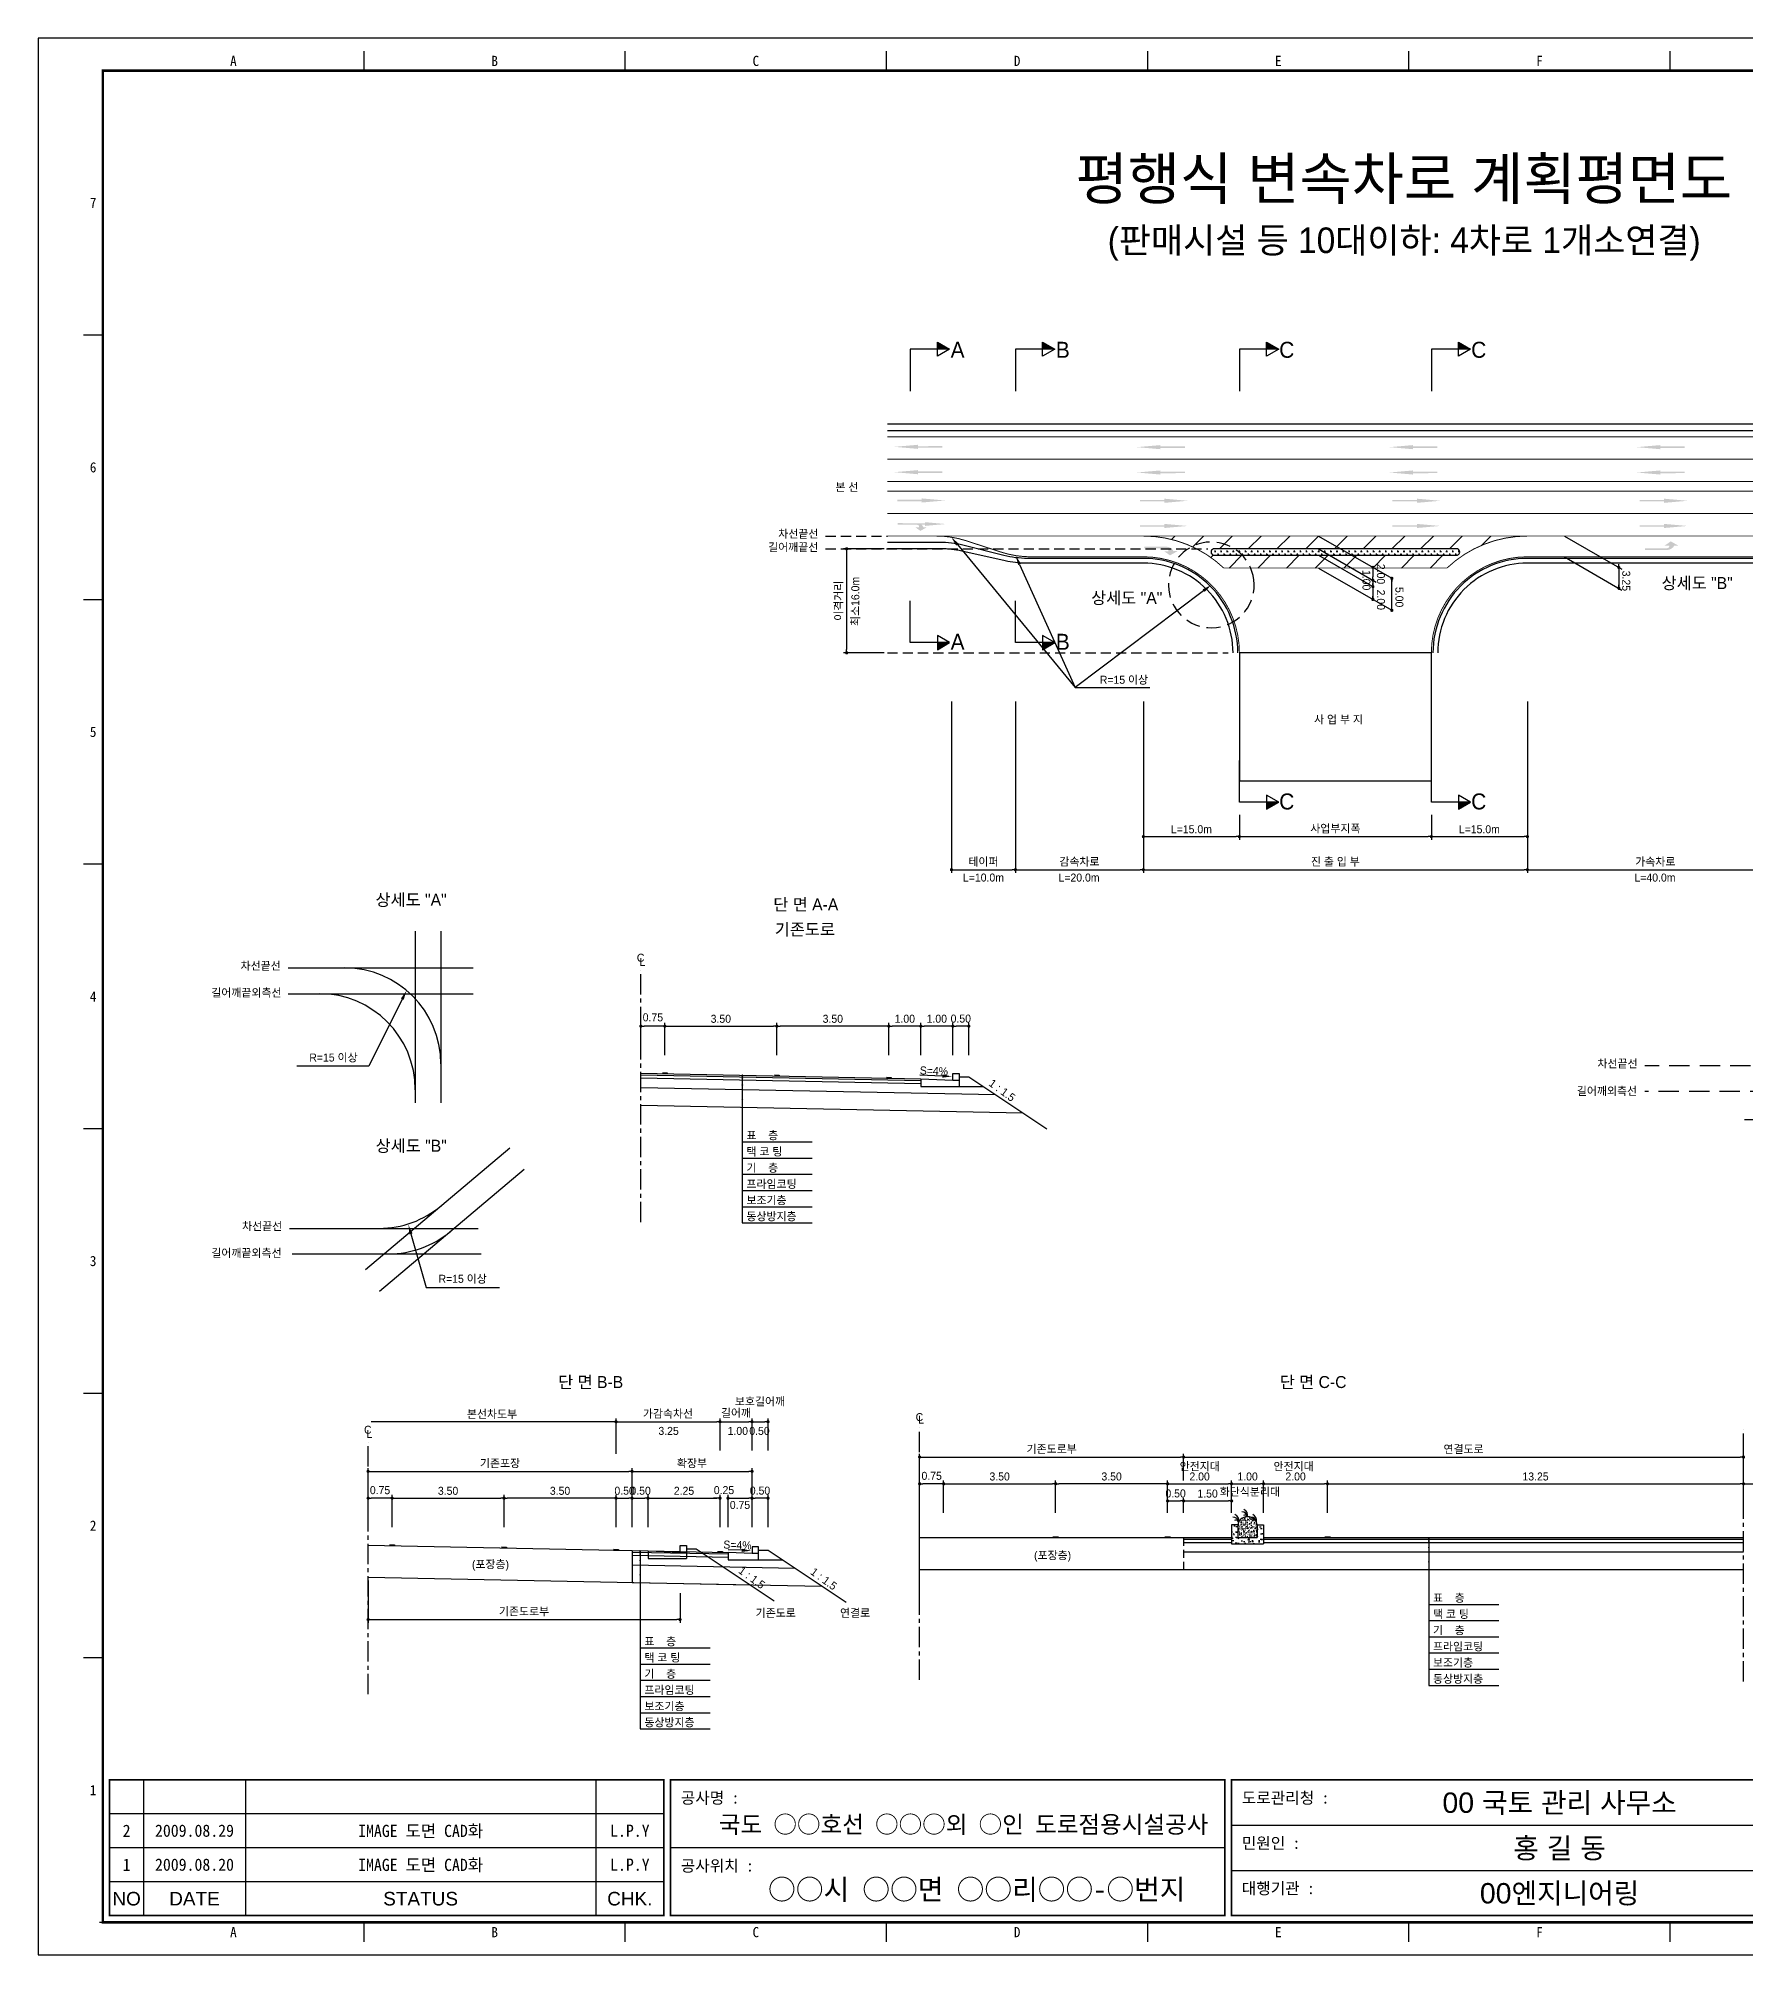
# Model space of a CAD drawing. Header units: millimetres. Extents: x 619 to 1042, y 4 to 303.
# Drawn here: x 618.9 to 885.8, y 4 to 303.4 of the extents above; entities that cross this region are included whole.
import ezdxf
from ezdxf.enums import TextEntityAlignment as Align

# ---------------------------------------------------------------- set-up
doc = ezdxf.new("R2010")
doc.units = ezdxf.units.MM
doc.linetypes.add('CENTER', pattern=[50.8, 31.75, -6.35, 6.35, -6.35])
doc.linetypes.add('HIDDEN', pattern=[9.525, 6.35, -3.175])
for name, color, linetype in [('CC-GSTR-0004', 4, 'Continuous'), ('CM-LANE-0030', 30, 'Continuous'), ('CZ-DIMT-0002', 7, 'Continuous'), ('CZ-EXST-0002', 1, 'Continuous'), ('CZ-LIN1-0007', 7, 'Continuous'), ('CZ-LIN2-0003', 3, 'Continuous'), ('CZ-LINE-0001', 7, 'Continuous'), ('CZ-TEXT-BOX0', 7, 'Continuous'), ('TITLE', 7, 'Continuous')]:
    doc.layers.add(name, color=color, linetype=linetype)
doc.styles.add('견고딕', font='arial.ttf')
doc.styles.add('돋움', font='')
doc.styles.add('돋음체', font='')
doc.styles.get('돋움').set_extended_font_data('Dotum')
doc.styles.get('돋음체').set_extended_font_data('DotumChe')

# ---------------------------------------------------------------- blocks, each defined once
blk = doc.blocks.new('_Dot')
at = {"color": 0, "linetype": 'ByBlock', "lineweight": -2}
blk.add_line((-0.5, 0), (-1, 0), dxfattribs=at)
at = {"color": 0, "linetype": 'ByBlock', "const_width": 0.5}
blk.add_lwpolyline([(-0.25, 0, 1), (0.25, 0, 1)], format="xyb", close=True, dxfattribs=at)

msp = doc.modelspace()

# ---------------------------------------------------------------- hatches: boundary and pattern name
at = {"layer": 'CM-LANE-0030'}
h = msp.add_hatch(dxfattribs=at)
h.set_pattern_fill('ANSI31', color=256, style=0)
h.set_pattern_definition([(45, (131.2057, -345.4012), (-2.245064, 2.245064), [])])
h.paths.add_polyline_path([(839.08, 220.64, -0.191871), (851.63, 225.64), (791.63, 225.64, -0.191871), (804.18, 220.64)])
h.paths.add_polyline_path([(802.54, 222.64, 0.002096), (802.41, 222.73, -0.732581), (802.7, 223.64), (840.56, 223.64, -0.732581), (840.85, 222.73, 0.002096), (840.72, 222.64)], flags=16)
at = {"layer": 'CZ-EXST-0002'}
h = msp.add_hatch(dxfattribs=at)
h.set_pattern_fill('AR-SAND', color=256, scale=0.01, style=0)
h.set_pattern_definition([(37.5, (-302.7072, 3552.01146), (-0.016000313, 0.489413237), [0, -0.38608, 0, -0.4318, 0, -0.41275]), (7.5, (-302.7072, 3552.01146), (0.44952328, 0.7168251), [0, -0.20828, 0, -0.34798, 0, -0.13335]), (327.5, (-303.0196, 3552.01146), (0.79099237, 0.001437185), [0, -0.127, 0, -0.4572, 0, -0.5969]), (317.5, (-303.0196, 3552.01146), (0.76355645, 0.22292932), [0, -0.0635, 0, -0.29972, 0, -0.3429])])
edge = h.paths.add_edge_path()
edge.add_ellipse((807.91, 71.17), major_axis=(-1.5, 0), ratio=0.829212, start_angle=180, end_angle=360)
edge.add_line((806.41, 71.17), (806.41, 69.17))
edge.add_line((806.41, 69.17), (809.41, 69.17))
edge.add_line((809.41, 69.17), (809.41, 71.17))
h = msp.add_hatch(dxfattribs=at)
h.set_pattern_fill('AR-CONC', color=256, scale=0.01, style=0)
h.set_pattern_definition([(50, (-302.7072, 3552.0115), (1.8218467, -0.15939086), [0.1905, -2.0955]), (355, (-302.7072, 3552.0115), (-0.3524283, 1.9105664), [0.1524, -1.6764]), (100.451, (-302.5554, 3551.9982), (1.469425, 1.7511669), [0.1619, -1.7809]), (46.1842, (-302.7072, 3552.5195), (2.7107904, -0.4204233), [0.28575, -3.14325]), (96.6356, (-302.4813, 3552.4844), (2.3740423, 2.4742556), [0.24285, -2.67135]), (351.184, (-302.7072, 3552.5195), (2.374046, 2.4742512), [0.2286, -2.5146]), (21, (-302.4532, 3552.3925), (1.5161488, -1.0226552), [0.1905, -2.0955]), (326, (-302.4532, 3552.3925), (0.6180203, 1.8418797), [0.1524, -1.6764]), (71.4514, (-302.3268, 3552.3072), (2.1341649, 0.8192286), [0.1619, -1.7809]), (37.5, (-302.7072, 3552.01146), (0.03088603, 0.84555039), [0, -1.65608, 0, -1.7018, 0, -1.68275]), (7.5, (-302.7072, 3552.0115), (0.66819663, 1.00180575), [0, -0.97028, 0, -1.61798, 0, -0.64135]), (327.5, (-303.2736, 3552.01146), (1.35590595, -0.05728744), [0, -0.635, 0, -1.9812, 0, -2.6289]), (317.5, (-303.5276, 3552.0115), (1.4812918, 0.2542649), [0, -0.8255, 0, -1.31572, 0, -1.8669])])
h.paths.add_polyline_path([(810.41, 68.17), (810.41, 71.17), (809.41, 71.17), (809.41, 69.17), (806.41, 69.17), (806.41, 71.17), (805.41, 71.17), (805.41, 68.17)])
at = {"layer": 'CZ-LIN1-0007'}
for points in [[(756.38, 239.89), (756.38, 239.67), (760.21, 239.68), (760.21, 239.46), (756.38, 239.46), (756.38, 239.25), (752.73, 239.57)], [(794.28, 239.84), (794.28, 239.63), (798.11, 239.63), (798.11, 239.41), (794.28, 239.41), (794.28, 239.2), (790.63, 239.52)], [(833.75, 239.84), (833.75, 239.63), (837.58, 239.63), (837.58, 239.41), (833.75, 239.41), (833.75, 239.2), (830.1, 239.52)], [(872.4, 239.84), (872.4, 239.63), (876.22, 239.63), (876.22, 239.41), (872.4, 239.41), (872.4, 239.2), (868.75, 239.52)], [(756.38, 235.93), (756.38, 235.72), (760.21, 235.72), (760.21, 235.5), (756.38, 235.5), (756.38, 235.29), (752.73, 235.61)], [(794.28, 235.88), (794.28, 235.67), (798.11, 235.67), (798.11, 235.46), (794.28, 235.45), (794.28, 235.24), (790.63, 235.56)], [(833.75, 235.88), (833.75, 235.67), (837.58, 235.67), (837.58, 235.46), (833.75, 235.45), (833.75, 235.24), (830.1, 235.56)], [(872.4, 235.88), (872.4, 235.67), (876.22, 235.67), (876.22, 235.46), (872.4, 235.45), (872.4, 235.24), (868.75, 235.56)], [(756.99, 231.51), (756.99, 231.3), (753.17, 231.3), (753.17, 231.08), (756.99, 231.08), (756.99, 230.87), (760.64, 231.19)], [(794.89, 231.47), (794.89, 231.25), (791.07, 231.25), (791.07, 231.04), (794.89, 231.04), (794.89, 230.82), (798.54, 231.14)], [(834.36, 231.47), (834.36, 231.25), (830.54, 231.25), (830.54, 231.04), (834.36, 231.04), (834.36, 230.82), (838.01, 231.14)], [(873.01, 231.47), (873.01, 231.25), (869.18, 231.25), (869.18, 231.04), (873.01, 231.04), (873.01, 230.82), (876.66, 231.14)], [(756.35, 227.63, -0.267976), (757.26, 227.02), (757.81, 227.02), (756.78, 226.44), (755.95, 227.02), (756.56, 227.02, 0.504994), (756.28, 227.39), (753.23, 227.41), (753.23, 227.65)], [(757.48, 227.8), (757.48, 227.61), (754.05, 227.61), (754.05, 227.42), (757.48, 227.42), (757.48, 227.22), (760.75, 227.51)], [(794.89, 227.53), (794.89, 227.32), (791.07, 227.32), (791.07, 227.1), (794.89, 227.1), (794.89, 226.89), (798.54, 227.21)], [(834.36, 227.53), (834.36, 227.32), (830.54, 227.32), (830.54, 227.1), (834.36, 227.1), (834.36, 226.89), (838.01, 227.21)], [(873.01, 227.53), (873.01, 227.32), (869.18, 227.32), (869.18, 227.1), (873.01, 227.1), (873.01, 226.89), (876.66, 227.21)], [(873.56, 223.46, 0.267976), (874.59, 224.15), (875.22, 224.14), (874.05, 224.8), (873.1, 224.15), (873.8, 224.15, -0.504994), (873.49, 223.73), (870.02, 223.71), (870.03, 223.44)], [(795.31, 223.96, -0.267976), (796.34, 223.27), (796.97, 223.28), (795.79, 222.62), (794.85, 223.27), (795.54, 223.27, 0.504994), (795.24, 223.69), (791.77, 223.71), (791.77, 223.98)], [(717.22, 141.65), (717.22, 141.77), (716.47, 141.79), (716.47, 141.66)], [(734.72, 141.3), (734.72, 141.42), (733.97, 141.44), (733.97, 141.31)], [(752.22, 140.95), (752.22, 141.07), (751.47, 141.09), (751.47, 140.96)], [(778.29, 69.17), (778.29, 69.29), (777.54, 69.29), (777.54, 69.17)], [(795.79, 69.17), (795.79, 69.29), (795.04, 69.29), (795.04, 69.17)], [(820.79, 69.17), (820.79, 69.29), (820.04, 69.29), (820.04, 69.17)], [(674.58, 67.91), (674.58, 68.03), (673.83, 68.05), (673.83, 67.92)], [(692.08, 67.56), (692.08, 67.68), (691.33, 67.7), (691.33, 67.57)], [(709.58, 67.21), (709.58, 67.33), (708.83, 67.35), (708.83, 67.22)], [(725.83, 66.88), (725.83, 67.01), (725.08, 67.02), (725.08, 66.9)]]:
    msp.add_hatch(color=256, dxfattribs=at).paths.add_polyline_path(points)
at = {"layer": 'CZ-LIN2-0003'}
h = msp.add_hatch(dxfattribs=at)
h.set_pattern_fill('CROSS', color=256, scale=0.075, style=0)
h.set_pattern_definition([(0, (131.20573, -345.4012), (0.47625, 0.47625), [0.238125, -0.714375]), (90, (131.3248, -345.5203), (-0.47625, 0.47625), [0.238125, -0.714375])])
h.paths.add_polyline_path([(840.56, 223.64), (802.7, 223.64, 0.732581), (802.41, 222.73, -0.002096), (802.54, 222.64), (840.72, 222.64, -0.002096), (840.85, 222.73, 0.732581)])
at = {"layer": 'CZ-LINE-0001'}
for points in [[(759.43, 255.91), (759.43, 254.81), (761.33, 254.81)], [(775.87, 255.91), (775.87, 254.81), (777.77, 254.81)], [(810.87, 255.91), (810.87, 254.81), (812.77, 254.81)], [(840.87, 255.91), (840.87, 254.81), (842.77, 254.81)], [(761.33, 208.98), (759.43, 208.98), (759.43, 207.88)], [(777.77, 208.98), (775.87, 208.98), (775.87, 207.88)], [(812.77, 184.04), (810.87, 184.04), (810.87, 182.94)], [(842.77, 184.04), (840.87, 184.04), (840.87, 182.94)]]:
    msp.add_hatch(color=256, dxfattribs=at).paths.add_polyline_path(points)

# ---------------------------------------------------------------- linework, layer by layer
at = {"color": 0, "linetype": 'ByBlock', "lineweight": -2}
for p, q in [((827.49, 220.49), (827.49, 220.24)), ((827.49, 218.99), (827.49, 219.24)), ((830.45, 218.78), (830.45, 218.53)), ((865.92, 220.99), (865.92, 221.24)), ((865.92, 220.49), (865.92, 220.24)), ((827.49, 218.49), (827.49, 218.24)), ((827.49, 217.99), (827.49, 218.24)), ((827.49, 215.99), (827.49, 216.24)), ((865.92, 217.74), (865.92, 217.99)), ((830.45, 214.28), (830.45, 214.53)), ((708.96, 87.26), (708.71, 87.26))]:
    msp.add_line(p, q, dxfattribs=at)
at = {"color": 0, "linetype": 'ByBlock', "const_width": 0.25}
for points in [[(827.49, 220.61, 1), (827.49, 220.86, 1)], [(827.49, 218.86, 1), (827.49, 218.61, 1)], [(827.49, 218.61, 1), (827.49, 218.86, 1)], [(830.45, 218.9, 1), (830.45, 219.15, 1)], [(865.92, 220.61, 1), (865.92, 220.86, 1)], [(865.92, 220.86, 1), (865.92, 220.61, 1)], [(827.49, 217.86, 1), (827.49, 217.61, 1)], [(827.49, 215.86, 1), (827.49, 215.61, 1)], [(865.92, 217.61, 1), (865.92, 217.36, 1)], [(830.45, 214.15, 1), (830.45, 213.9, 1)], [(709.08, 87.26, 1), (709.33, 87.26, 1)]]:
    msp.add_lwpolyline(points, format="xyb", close=True, dxfattribs=at)
at = {"layer": 'CC-GSTR-0004'}
for p, q in [((751.63, 243.14), (921.63, 243.14)), ((751.63, 242.14), (921.63, 242.14)), ((756.84, 140.85), (761.84, 140.65)), ((756.84, 140.85), (756.84, 139.65)), ((761.84, 141.65), (762.84, 141.65)), ((761.84, 140.65), (761.84, 141.65)), ((762.84, 141.65), (762.84, 139.65)), ((756.84, 139.65), (762.84, 139.65)), ((761.84, 140.65), (762.84, 140.65))]:
    msp.add_line(p, q, dxfattribs=at)
for points in [[(806.38, 207.39, 0.414214), (791.63, 222.14), (773.48, 222.14), (773.48, 222.14, -0.061321), (769.84, 222.59), (769.84, 222.59), (763.42, 224.19), (763.42, 224.19, 0.061321), (759.78, 224.64), (751.63, 224.64)], [(921.63, 224.64), (912.56, 224.64, 0.031099), (910.7, 224.53), (892.56, 222.26, -0.031099), (890.7, 222.14), (851.63, 222.14, 0.414214), (836.88, 207.39)], [(805.63, 207.39, 0.414214), (791.63, 221.39), (773.3, 221.39, -0.055385), (770.01, 221.76), (763.26, 223.28, 0.055385), (759.96, 223.64), (751.63, 223.64)], [(921.63, 223.64), (912.47, 223.64, 0.028015), (910.8, 223.55), (910.8, 223.55), (892.47, 221.49, -0.028015), (890.79, 221.39), (851.63, 221.39, 0.414214), (837.63, 207.39)]]:
    msp.add_lwpolyline(points, format="xyb", dxfattribs=at)
msp.add_lwpolyline([(731.46, 66.71), (730.46, 66.71), (726.71, 66.86), (726.71, 65.71), (731.46, 65.71), (731.46, 67.71), (730.46, 67.71), (730.46, 66.71)], dxfattribs=at)
at = {"layer": 'CM-LANE-0030', "const_width": 0.15}
for points in [[(751.63, 234.14), (921.63, 234.14)], [(751.63, 232.64), (921.63, 232.64)]]:
    msp.add_lwpolyline(points, dxfattribs=at)
msp.add_lwpolyline([(839.08, 220.64), (804.18, 220.64, 0.191871), (791.63, 225.64), (851.63, 225.64, 0.191871)], format="xyb", close=True, dxfattribs=at)
at = {"layer": 'CZ-EXST-0002'}
for p, q in [((677.84, 163.89), (677.84, 137.11)), ((681.83, 163.89), (681.83, 137.11)), ((657.95, 158.16), (686.9, 158.16)), ((657.95, 154.14), (686.9, 154.14)), ((670.05, 111.05), (692.6, 130.04)), ((672.26, 107.68), (694.86, 126.71)), ((658.18, 117.48), (687.65, 117.48)), ((658.59, 113.48), (688.13, 113.48)), ((756.66, 69.17), (797.91, 69.17)), ((670.46, 67.99), (714.21, 67.11)), ((714.21, 67.11), (719.21, 66.91)), ((714.21, 67.11), (714.21, 65.91)), ((714.21, 65.91), (720.21, 65.91)), ((719.21, 67.91), (720.21, 67.91)), ((719.21, 66.91), (719.21, 67.91)), ((719.21, 66.91), (720.21, 66.91)), ((720.21, 67.91), (720.21, 65.91)), ((720.21, 67.41), (721.71, 67.41)), ((721.71, 67.41), (733.91, 59.28)), ((670.46, 62.99), (730.14, 61.79)), ((756.66, 64.17), (797.91, 64.17))]:
    msp.add_line(p, q, dxfattribs=at)
at = {"layer": 'CZ-LIN1-0007'}
for p, q in [((716.47, 141.79), (717.22, 141.77)), ((716.47, 141.66), (717.22, 141.65)), ((717.22, 141.77), (717.22, 141.65)), ((733.97, 141.44), (734.72, 141.42)), ((733.97, 141.31), (734.72, 141.3)), ((734.72, 141.42), (734.72, 141.3)), ((751.47, 141.09), (752.22, 141.07)), ((751.47, 140.96), (752.22, 140.95)), ((752.22, 141.07), (752.22, 140.95)), ((777.54, 69.29), (778.29, 69.29)), ((777.54, 69.17), (777.54, 69.29)), ((778.29, 69.17), (777.54, 69.17)), ((778.29, 69.29), (778.29, 69.17)), ((795.04, 69.29), (795.79, 69.29)), ((795.04, 69.17), (795.04, 69.29)), ((795.79, 69.17), (795.04, 69.17)), ((795.79, 69.29), (795.79, 69.17)), ((820.04, 69.17), (820.04, 69.29)), ((820.04, 69.29), (820.79, 69.29)), ((820.79, 69.17), (820.04, 69.17)), ((820.79, 69.29), (820.79, 69.17)), ((673.83, 68.05), (674.58, 68.03)), ((673.83, 67.92), (674.58, 67.91)), ((674.58, 68.03), (674.58, 67.91)), ((691.33, 67.7), (692.08, 67.68)), ((691.33, 67.57), (692.08, 67.56)), ((692.08, 67.68), (692.08, 67.56)), ((708.83, 67.35), (709.58, 67.33)), ((708.83, 67.22), (709.58, 67.21)), ((709.58, 67.33), (709.58, 67.21)), ((725.08, 67.02), (725.83, 67.01)), ((725.08, 66.9), (725.83, 66.88)), ((725.83, 67.01), (725.83, 66.88))]:
    msp.add_line(p, q, dxfattribs=at)
at = {"layer": 'CZ-LIN1-0007', "const_width": 0.15}
for points in [[(751.63, 241.14), (921.63, 241.14)], [(775.44, 225.64), (791.63, 225.64)], [(851.63, 225.64), (882.24, 225.64)]]:
    msp.add_lwpolyline(points, dxfattribs=at)
at = {"layer": 'CZ-LIN1-0007', "linetype": 'HIDDEN', "const_width": 0.15}
for points in [[(751.63, 237.64), (921.63, 237.64)], [(751.63, 229.14), (921.63, 229.14)], [(759.25, 225.64), (775.44, 225.64)], [(912.84, 225.64), (882.24, 225.64)]]:
    msp.add_lwpolyline(points, dxfattribs=at)
at = {"layer": 'CZ-LIN1-0007', "const_width": 0.15}
for points in [[(806.63, 207.39, 0.414214), (791.63, 222.39), (774.01, 222.39, -0.07872), (769.37, 223.13), (763.89, 224.91), (763.89, 224.91, 0.07872), (759.25, 225.64), (759.25, 225.64), (751.63, 225.64)], [(921.63, 225.64), (912.84, 225.64, 0.040295), (910.44, 225.45), (892.83, 222.59), (892.83, 222.59, -0.040295), (890.42, 222.39), (851.63, 222.39, 0.414214), (836.63, 207.39)]]:
    msp.add_lwpolyline(points, format="xyb", dxfattribs=at)
at = {"layer": 'CZ-LIN2-0003'}
for p, q in [((713.09, 141.73), (756.84, 140.85)), ((713.09, 141.48), (756.84, 140.6)), ((713.09, 140.98), (756.84, 140.1)), ((762.84, 141.15), (764.34, 141.15)), ((764.34, 141.15), (776.55, 133.02)), ((713.09, 139.48), (768.52, 138.37)), ((762.84, 139.65), (766.59, 139.65)), ((713.09, 136.73), (772.77, 135.53)), ((797.91, 69.17), (805.41, 69.17)), ((797.91, 68.92), (805.41, 68.92)), ((806.41, 71.17), (805.41, 71.17)), ((805.41, 71.17), (805.41, 68.17)), ((806.41, 71.17), (806.41, 69.17)), ((806.41, 69.17), (809.41, 69.17)), ((809.41, 71.17), (810.41, 71.17)), ((809.41, 71.17), (809.41, 69.17)), ((810.41, 71.17), (810.41, 68.17)), ((810.41, 69.17), (885.41, 69.17)), ((810.41, 68.92), (885.41, 68.92)), ((711.71, 67.16), (726.71, 66.86)), ((711.71, 67.16), (711.71, 62.16)), ((711.71, 66.91), (726.71, 66.61)), ((711.71, 66.41), (726.71, 66.11)), ((731.46, 67.21), (732.96, 67.21)), ((732.96, 67.21), (745.16, 59.08)), ((797.91, 68.42), (805.41, 68.42)), ((797.91, 66.92), (885.41, 66.92)), ((805.41, 68.17), (810.41, 68.17)), ((810.41, 68.42), (885.41, 68.42)), ((711.71, 64.91), (737.17, 64.4)), ((731.46, 65.71), (735.21, 65.71)), ((797.91, 64.17), (885.41, 64.17)), ((711.71, 62.16), (741.43, 61.57))]:
    msp.add_line(p, q, dxfattribs=at)
msp.add_lwpolyline([(840.56, 223.64), (802.7, 223.64, 0.732581), (802.41, 222.73, -0.002096), (802.54, 222.64), (840.72, 222.64, -0.002096), (840.85, 222.73, 0.732581)], format="xyb", close=True, dxfattribs=at)
msp.add_lwpolyline([(836.63, 207.39), (806.63, 207.39), (806.63, 187.39), (836.63, 187.39)], close=True, dxfattribs=at)
for centre, radius, start, end in [((666.83, 143.16), 15, 0, 90), ((662.84, 139.14), 15, 0, 90), ((672.21, 132.48), 15, 270, 310.097), ((673.67, 128.48), 15, 270, 310.097), ((805.65, 71.5), 0.88, 7.8639, 92.7752), ((806.1, 71.48), 0.44, 19.771, 124.0366), ((805.54, 71.85), 1, 347.1802, 67.3267), ((807.04, 72.29), 0.88, 7.8639, 92.7752), ((807.5, 72.26), 0.44, 19.771, 124.0366), ((806.93, 72.63), 1, 347.1802, 67.3267), ((808.43, 71.5), 0.88, 7.8639, 92.7752), ((808.89, 71.48), 0.44, 19.771, 124.0366), ((808.33, 71.85), 1, 347.1802, 67.3267)]:
    msp.add_arc(centre, radius, start, end, dxfattribs=at)
msp.add_ellipse((807.91, 71.17), major_axis=(-1.5, 0), ratio=0.829212, start_param=3.141593, end_param=6.283185, dxfattribs=at)
at = {"layer": 'CZ-LINE-0001'}
for p, q in [((761.33, 254.81), (755.19, 254.81)), ((755.19, 254.81), (755.19, 248.27)), ((759.43, 253.71), (759.43, 255.91)), ((759.43, 255.91), (761.33, 254.81)), ((761.33, 254.81), (759.43, 253.71)), ((777.77, 254.81), (771.63, 254.81)), ((771.63, 254.81), (771.63, 248.27)), ((775.87, 253.71), (775.87, 255.91)), ((775.87, 255.91), (777.77, 254.81)), ((777.77, 254.81), (775.87, 253.71)), ((812.77, 254.81), (806.63, 254.81)), ((806.63, 254.81), (806.63, 248.27)), ((810.87, 253.71), (810.87, 255.91)), ((810.87, 255.91), (812.77, 254.81)), ((812.77, 254.81), (810.87, 253.71)), ((842.77, 254.81), (836.63, 254.81)), ((836.63, 254.81), (836.63, 248.27)), ((840.87, 253.71), (840.87, 255.91)), ((840.87, 255.91), (842.77, 254.81)), ((842.77, 254.81), (840.87, 253.71)), ((818.99, 225.64), (830.45, 219.03)), ((857.43, 225.64), (866.42, 220.45)), ((751.13, 223.64), (744.75, 223.64)), ((745.25, 223.14), (745.25, 207.89)), ((818.99, 223.64), (827.99, 218.45)), ((818.99, 222.64), (827.49, 217.74)), ((857.43, 222.39), (866.42, 217.2)), ((818.99, 220.64), (830.45, 214.03)), ((827.49, 220.24), (827.49, 219.24)), ((830.45, 214.03), (830.45, 219.03)), ((865.92, 220.24), (865.92, 217.23)), ((827.49, 218.24), (827.49, 215.74)), ((755.19, 208.98), (755.19, 215.52)), ((771.63, 208.98), (771.63, 215.52)), ((761.33, 208.98), (759.43, 210.08)), ((759.43, 210.08), (759.43, 207.88)), ((777.77, 208.98), (775.87, 210.08)), ((775.87, 210.08), (775.87, 207.88)), ((751.13, 207.39), (744.75, 207.39)), ((761.33, 208.98), (755.19, 208.98)), ((759.43, 207.88), (761.33, 208.98)), ((777.77, 208.98), (771.63, 208.98)), ((775.87, 207.88), (777.77, 208.98)), ((780.98, 201.97), (792.62, 201.97)), ((761.63, 199.78), (761.63, 173.01)), ((771.63, 199.78), (771.63, 173.01)), ((771.63, 199.78), (771.63, 173.01)), ((791.63, 199.78), (791.63, 173.01)), ((851.63, 199.78), (851.63, 173.01)), ((806.63, 184.04), (806.63, 190.58)), ((836.63, 184.04), (836.63, 190.58)), ((812.77, 184.04), (806.63, 184.04)), ((812.77, 184.04), (810.87, 185.14)), ((810.87, 185.14), (810.87, 182.94)), ((810.87, 182.94), (812.77, 184.04)), ((842.77, 184.04), (836.63, 184.04)), ((842.77, 184.04), (840.87, 185.14)), ((840.87, 185.14), (840.87, 182.94)), ((840.87, 182.94), (842.77, 184.04)), ((791.63, 182.06), (791.63, 173.01)), ((791.63, 182.06), (791.63, 178.18)), ((806.63, 182.06), (806.63, 178.18)), ((806.63, 182.06), (806.63, 178.18)), ((836.63, 182.06), (836.63, 178.18)), ((836.63, 182.06), (836.63, 178.18)), ((851.63, 182.06), (851.63, 178.18)), ((851.63, 182.06), (851.63, 173.01)), ((792.13, 178.68), (806.13, 178.68)), ((807.13, 178.68), (836.13, 178.68)), ((837.13, 178.68), (851.13, 178.68)), ((762.13, 173.51), (771.13, 173.51)), ((772.13, 173.51), (791.13, 173.51)), ((792.13, 173.51), (851.13, 173.51)), ((852.13, 173.51), (891.13, 173.51)), ((713.09, 144.52), (713.09, 149.57)), ((716.34, 149.07), (713.59, 149.07)), ((716.84, 144.52), (716.84, 149.57)), ((716.84, 144.52), (716.84, 149.57)), ((717.34, 149.07), (733.84, 149.07)), ((734.34, 144.52), (734.34, 149.57)), ((734.34, 144.52), (734.34, 149.57)), ((751.34, 149.07), (734.84, 149.07)), ((751.84, 144.52), (751.84, 149.57)), ((751.84, 144.52), (751.84, 149.57)), ((756.34, 149.07), (752.34, 149.07)), ((756.84, 144.52), (756.84, 149.57)), ((756.84, 144.52), (756.84, 149.57)), ((761.34, 149.07), (757.34, 149.07)), ((761.84, 146.97), (761.84, 149.57)), ((761.84, 144.52), (761.84, 149.57)), ((763.84, 149.07), (762.34, 149.07)), ((764.34, 144.52), (764.34, 149.57)), ((728.94, 141.41), (728.94, 118.33)), ((728.94, 130.99), (739.88, 130.99)), ((728.94, 128.45), (739.88, 128.45)), ((728.94, 125.92), (739.88, 125.92)), ((728.94, 123.39), (739.88, 123.39)), ((728.94, 120.86), (739.88, 120.86)), ((728.94, 118.33), (739.88, 118.33)), ((708.71, 87.26), (670.96, 87.26)), ((709.21, 82.28), (709.21, 87.76)), ((709.21, 82.78), (709.21, 87.76)), ((709.71, 87.26), (724.96, 87.26)), ((725.46, 82.78), (725.46, 87.76)), ((725.46, 82.78), (725.46, 87.76)), ((725.96, 87.26), (729.96, 87.26)), ((730.46, 82.78), (730.46, 87.76)), ((730.46, 82.78), (730.46, 87.76)), ((730.96, 87.26), (732.46, 87.26)), ((732.96, 82.78), (732.96, 87.76)), ((756.66, 78.07), (756.66, 82.25)), ((757.16, 81.75), (797.41, 81.75)), ((797.91, 78.07), (797.91, 82.25)), ((797.91, 78.07), (797.91, 82.25)), ((798.41, 81.75), (884.91, 81.75)), ((885.41, 78.07), (885.41, 82.25)), ((670.46, 75.83), (670.46, 80.01)), ((670.96, 79.51), (711.21, 79.51)), ((711.71, 75.83), (711.71, 80.01)), ((711.71, 75.83), (711.71, 80.01)), ((712.21, 79.51), (729.96, 79.51)), ((730.46, 75.83), (730.46, 80.01)), ((756.66, 57.99), (756.66, 78.4)), ((756.66, 73.02), (756.66, 78.07)), ((760.41, 73.02), (760.41, 78.07)), ((760.41, 73.02), (760.41, 78.07)), ((777.91, 73.02), (777.91, 78.07)), ((777.91, 73.02), (777.91, 78.07)), ((795.41, 73.02), (795.41, 78.07)), ((795.41, 73.02), (795.41, 78.07)), ((805.41, 73.02), (805.41, 78.07)), ((805.41, 73.02), (805.41, 78.07)), ((810.41, 73.02), (810.41, 78.07)), ((810.41, 73.02), (810.41, 78.07)), ((820.41, 73.02), (820.41, 78.07)), ((820.41, 73.02), (820.41, 78.07)), ((885.41, 73.02), (885.41, 78.07)), ((670.46, 70.78), (670.46, 75.83)), ((673.71, 75.33), (670.96, 75.33)), ((674.21, 70.78), (674.21, 75.83)), ((674.21, 70.78), (674.21, 75.83)), ((674.71, 75.33), (691.21, 75.33)), ((691.71, 70.78), (691.71, 75.83)), ((691.71, 70.78), (691.71, 75.83)), ((708.71, 75.33), (692.21, 75.33)), ((709.21, 70.78), (709.21, 75.83)), ((709.21, 70.78), (709.21, 75.83)), ((709.71, 75.33), (711.21, 75.33)), ((711.71, 70.78), (711.71, 75.83)), ((711.71, 70.78), (711.71, 75.83)), ((712.21, 75.33), (713.71, 75.33)), ((714.21, 70.78), (714.21, 75.83)), ((714.21, 70.78), (714.21, 75.83)), ((714.71, 75.33), (724.96, 75.33)), ((724.96, 75.33), (724.46, 75.33)), ((725.46, 70.78), (725.46, 75.83)), ((725.46, 70.78), (725.46, 75.83)), ((726.71, 70.78), (726.71, 75.83)), ((726.71, 70.78), (726.71, 75.83)), ((727.21, 75.33), (729.96, 75.33)), ((727.21, 75.33), (727.71, 75.33)), ((730.46, 70.78), (730.46, 75.83)), ((730.46, 73.23), (730.46, 75.83)), ((732.46, 75.33), (730.96, 75.33)), ((732.96, 70.78), (732.96, 75.83)), ((759.91, 77.57), (757.16, 77.57)), ((760.91, 77.57), (777.41, 77.57)), ((794.91, 77.57), (778.41, 77.57)), ((795.41, 73.02), (795.41, 75.4)), ((795.91, 77.57), (804.91, 77.57)), ((795.91, 74.9), (797.41, 74.9)), ((797.91, 73.02), (797.91, 75.4)), ((797.91, 73.02), (797.91, 75.4)), ((798.41, 74.9), (804.91, 74.9)), ((805.41, 73.02), (805.41, 75.4)), ((805.91, 77.57), (809.91, 77.57)), ((810.91, 77.57), (819.91, 77.57)), ((820.91, 77.57), (884.91, 77.57)), ((885.41, 77.57), (896.13, 77.57)), ((836.23, 69.17), (836.23, 46.08)), ((712.99, 67.14), (712.99, 39.28)), ((670.46, 62.49), (670.46, 55.87)), ((719.21, 60.48), (719.21, 55.87)), ((836.23, 58.74), (847.16, 58.74)), ((670.96, 56.37), (718.71, 56.37)), ((836.23, 56.21), (847.16, 56.21)), ((712.99, 51.93), (723.93, 51.93)), ((836.23, 53.68), (847.16, 53.68)), ((836.23, 51.15), (847.16, 51.15)), ((712.99, 49.4), (723.93, 49.4)), ((836.23, 48.61), (847.16, 48.61)), ((712.99, 46.87), (723.93, 46.87)), ((836.23, 46.08), (847.16, 46.08)), ((712.99, 44.34), (723.93, 44.34)), ((712.99, 41.81), (723.93, 41.81)), ((712.99, 39.28), (723.93, 39.28))]:
    msp.add_line(p, q, dxfattribs=at)
at = {"layer": 'CZ-LINE-0001', "linetype": 'HIDDEN', "ltscale": 0.25}
for p, q in [((741.97, 225.64), (751.63, 225.64)), ((741.97, 223.64), (801.7, 223.64)), ((751.63, 207.39), (804.86, 207.39))]:
    msp.add_line(p, q, dxfattribs=at)
at = {"layer": 'CZ-LINE-0001', "linetype": 'HIDDEN', "ltscale": 0.35}
msp.add_line((808.89, 218.79), (808.89, 218.79), dxfattribs=at)
at = {"layer": 'CZ-LINE-0001', "linetype": 'CENTER', "ltscale": 0.1}
for p, q in [((713.09, 118.45), (713.09, 157.83)), ((670.46, 44.71), (670.46, 84.09)), ((756.66, 46.95), (756.66, 86.33)), ((885.41, 46.7), (885.41, 86.08))]:
    msp.add_line(p, q, dxfattribs=at)
at = {"layer": 'CZ-LINE-0001', "linetype": 'HIDDEN', "ltscale": 0.5}
for p, q in [((886.52, 142.88), (870, 142.88)), ((908.66, 138.88), (870, 138.88))]:
    msp.add_line(p, q, dxfattribs=at)
at = {"layer": 'CZ-LINE-0001', "linetype": 'HIDDEN', "ltscale": 0.2}
msp.add_line((797.91, 69.17), (797.91, 64.17), dxfattribs=at)
at = {"layer": 'CZ-LINE-0001'}
for points in [[(762.56, 224.3), (780.98, 201.97)], [(772.28, 221.21), (780.98, 201.97)], [(801.04, 217.1), (780.98, 201.97)], [(675.8, 153.28), (670.57, 142.81), (659.34, 142.81)], [(760.21, 141.27), (756.71, 141.41)], [(898.98, 139.1), (897.81, 134.44), (885.58, 134.44)], [(677.16, 116.61), (679.53, 108.25), (691.02, 108.25)], [(728.85, 67.18), (726.71, 67.27)]]:
    msp.add_lwpolyline(points, dxfattribs=at)
at = {"layer": 'CZ-LINE-0001', "linetype": 'HIDDEN', "ltscale": 0.35}
msp.add_arc((802.24, 218), 6.7, 6.7667, 6.749, dxfattribs=at)
at = {"layer": 'CZ-LINE-0001', "linetype": 'ByBlock'}
for centre, start, end in [((728.94, 140.66), 0, 180), ((728.94, 140.66), 0, 180), ((728.94, 141.35), 0, 180), ((728.94, 141.35), 0, 180), ((728.94, 141.35), 180, 0), ((728.94, 141.35), 180, 0), ((728.94, 141.15), 0, 180), ((728.94, 141.15), 0, 180), ((728.94, 141.15), 180, 0), ((728.94, 141.15), 180, 0), ((728.94, 140.91), 0, 180), ((728.94, 140.91), 0, 180), ((728.94, 140.91), 180, 0), ((728.94, 140.91), 180, 0), ((728.94, 140.66), 180, 0), ((728.94, 140.66), 180, 0), ((728.94, 139.86), 0, 180), ((728.94, 139.86), 0, 180), ((728.94, 139.86), 180, 0), ((728.94, 139.86), 180, 0), ((728.94, 137.63), 0, 180), ((728.94, 137.63), 0, 180), ((728.94, 137.63), 180, 0), ((728.94, 137.63), 180, 0), ((836.23, 69.11), 0, 180), ((836.23, 69.11), 0, 180), ((836.23, 69.11), 180, 0), ((836.23, 69.11), 180, 0), ((836.23, 68.9), 0, 180), ((836.23, 68.9), 0, 180), ((836.23, 68.9), 180, 0), ((836.23, 68.9), 180, 0), ((836.23, 68.67), 0, 180), ((836.23, 68.67), 0, 180), ((836.23, 68.67), 180, 0), ((836.23, 68.67), 180, 0), ((836.22, 68.42), 0, 180), ((836.22, 68.42), 0, 180), ((836.22, 68.42), 180, 0), ((836.22, 68.42), 180, 0), ((836.22, 67.62), 0, 180), ((836.22, 67.62), 0, 180), ((836.22, 67.62), 180, 0), ((836.22, 67.62), 180, 0), ((836.22, 65.38), 0, 180), ((836.22, 65.38), 0, 180), ((836.22, 65.38), 180, 0), ((836.22, 65.38), 180, 0)]:
    msp.add_arc(centre, 0.0625, start, end, dxfattribs=at)
at = {"layer": 'CZ-LINE-0001'}
for centre, start, end in [((712.99, 66.39), 0, 180), ((712.99, 66.39), 0, 180), ((712.99, 66.39), 180, 0), ((712.99, 66.39), 180, 0), ((712.99, 67.08), 0, 180), ((712.99, 67.08), 0, 180), ((712.99, 67.08), 180, 0), ((712.99, 67.08), 180, 0), ((712.99, 66.88), 0, 180), ((712.99, 66.88), 0, 180), ((712.99, 66.88), 180, 0), ((712.99, 66.88), 180, 0), ((712.99, 66.64), 0, 180), ((712.99, 66.64), 0, 180), ((712.99, 66.64), 180, 0), ((712.99, 66.64), 180, 0), ((712.99, 65.59), 0, 180), ((712.99, 65.59), 0, 180), ((712.99, 65.59), 180, 0), ((712.99, 65.59), 180, 0), ((712.99, 63.36), 0, 180), ((712.99, 63.36), 0, 180), ((712.99, 63.36), 180, 0), ((712.99, 63.36), 180, 0)]:
    msp.add_arc(centre, 0.0625, start, end, dxfattribs=at)
for points in [[(762.36, 224.14), (761.6, 225.46), (762.75, 224.46)], [(772.05, 221.11), (771.66, 222.58), (772.51, 221.31)], [(800.89, 217.3), (802.24, 218), (801.19, 216.9)], [(675.58, 153.39), (676.47, 154.62), (676.02, 153.17)], [(760.22, 141.52), (761.71, 141.21), (760.2, 141.02)], [(676.92, 116.54), (676.75, 118.05), (677.4, 116.68)], [(728.86, 67.43), (730.35, 67.12), (728.84, 66.93)]]:
    msp.add_solid(points, dxfattribs=at)
at = {"layer": 'TITLE', "color": 7, "linetype": 'Continuous'}
for p, q in [((669.83, 298.35), (669.83, 301.37)), ((710.65, 298.35), (710.65, 301.37)), ((751.48, 298.35), (751.48, 301.37)), ((792.3, 298.35), (792.3, 301.37)), ((833.12, 298.35), (833.12, 301.37)), ((873.95, 298.35), (873.95, 301.37)), ((629, 257.02), (625.98, 257.02)), ((629, 215.69), (625.98, 215.69)), ((629, 174.36), (625.98, 174.36)), ((629, 133.03), (625.98, 133.03)), ((629, 91.7), (625.98, 91.7)), ((629, 50.37), (625.98, 50.37)), ((669.83, 6.02), (669.83, 9.05)), ((710.65, 6.02), (710.65, 9.05)), ((751.48, 6.02), (751.48, 9.05)), ((792.3, 6.02), (792.3, 9.05)), ((833.12, 6.02), (833.12, 9.05)), ((873.95, 6.02), (873.95, 9.05))]:
    msp.add_line(p, q, dxfattribs=at)
at = {"layer": 'TITLE', "ltscale": 150}
for p, q in [((635.37, 31.33), (635.37, 10.11)), ((651.28, 31.33), (651.28, 10.11)), ((706.06, 31.33), (706.06, 10.11)), ((716.67, 26.02), (630.06, 26.02)), ((805.4, 24.25), (892.01, 24.25)), ((716.67, 20.72), (630.06, 20.72)), ((804.34, 20.72), (717.73, 20.72)), ((716.67, 15.41), (630.06, 15.41)), ((805.4, 17.18), (892.01, 17.18))]:
    msp.add_line(p, q, dxfattribs=at)
at = {"layer": 'TITLE'}
msp.add_line((1037.36, 9.05), (628.5, 9.05), dxfattribs=at)
msp.add_lwpolyline([(618.92, 4.01), (1042.28, 4.01), (1042.28, 303.39), (618.92, 303.39)], close=True, dxfattribs=at)
at = {"layer": 'TITLE', "linetype": 'Continuous', "const_width": 0.403}
msp.add_lwpolyline([(629, 9.05), (629, 298.35), (1037.25, 298.35), (1037.25, 9.05)], close=True, dxfattribs=at)
at = {"layer": 'TITLE', "ltscale": 150, "const_width": 0.265}
for points in [[(630.06, 31.33), (716.67, 31.33), (716.67, 10.11), (630.06, 10.11)], [(717.73, 31.33), (804.34, 31.33), (804.34, 10.11), (717.73, 10.11)], [(892.01, 10.11), (805.4, 10.11), (805.4, 31.33), (892.01, 31.33)]]:
    msp.add_lwpolyline(points, close=True, dxfattribs=at)

# ---------------------------------------------------------------- block references
at = {"layer": 'CZ-LINE-0001', "xscale": 0.5, "yscale": 0.5, "zscale": 0.5}
for p, rotation in [((745.25, 223.64), 90), ((745.25, 207.39), 270), ((791.63, 178.68), 180), ((806.63, 178.68), 180), ((836.63, 178.68), 180), ((761.63, 173.51), 180), ((771.63, 173.51), 180), ((791.63, 173.51), 180), ((851.63, 173.51), 180), ((713.09, 149.07), 180), ((716.84, 149.07), 180), ((734.34, 149.07), 180), ((751.84, 149.07), 180), ((756.84, 149.07), 180), ((761.84, 149.07), 180), ((709.21, 87.26), 180), ((725.46, 87.26), 180), ((730.46, 87.26), 180), ((756.66, 81.75), 180), ((797.91, 81.75), 180), ((670.46, 79.51), 180), ((711.71, 79.51), 180), ((670.46, 75.33), 180), ((674.21, 75.33), 180), ((691.71, 75.33), 180), ((709.21, 75.33), 180), ((711.71, 75.33), 180), ((714.21, 75.33), 180), ((726.71, 75.33), 180), ((726.71, 75.33), 180), ((730.46, 75.33), 180), ((756.66, 77.57), 180), ((760.41, 77.57), 180), ((777.91, 77.57), 180), ((795.41, 77.57), 180), ((795.41, 74.9), 180), ((797.91, 74.9), 180), ((805.41, 77.57), 180), ((810.41, 77.57), 180), ((820.41, 77.57), 180), ((670.46, 56.37), 180)]:
    msp.add_blockref('_Dot', p, dxfattribs=dict(at, rotation=rotation))
for p in [(806.63, 178.68), (836.63, 178.68), (851.63, 178.68), (771.63, 173.51), (791.63, 173.51), (851.63, 173.51), (716.84, 149.07), (734.34, 149.07), (751.84, 149.07), (756.84, 149.07), (761.84, 149.07), (764.34, 149.07), (725.46, 87.26), (730.46, 87.26), (732.96, 87.26), (797.91, 81.75), (885.41, 81.75), (711.71, 79.51), (730.46, 79.51), (674.21, 75.33), (691.71, 75.33), (709.21, 75.33), (711.71, 75.33), (714.21, 75.33), (725.46, 75.33), (725.46, 75.33), (730.46, 75.33), (732.96, 75.33), (760.41, 77.57), (777.91, 77.57), (795.41, 77.57), (797.91, 74.9), (805.41, 77.57), (805.41, 74.9), (810.41, 77.57), (820.41, 77.57), (885.41, 77.57), (719.21, 56.37)]:
    msp.add_blockref('_Dot', p, dxfattribs=at)

# ---------------------------------------------------------------- texts
at = {"layer": 'CZ-DIMT-0002', "style": '돋움'}
for s, height, p in [('A', 2.5, (762.59, 254.73)), ('B', 2.5, (779.03, 254.73)), ('C', 2.5, (814.03, 254.73)), ('C', 2.5, (844.03, 254.73)), ('본 선', 1.25, (745.29, 233.28)), ('길어깨끝선', 1.25, (736.9, 223.88)), ('차선끝선', 1.25, (737.7, 225.98)), ('상세도 "B"', 1.875, (878.17, 218.29)), ('상세도 "A"', 1.875, (789.02, 215.97)), ('A', 2.5, (762.59, 209.11)), ('B', 2.5, (779.03, 209.11)), ('R=15 이상', 1.25, (788.59, 203.18)), ('사 업 부 지', 1.25, (822.12, 196.98)), ('C', 2.5, (814.03, 184.17)), ('C', 2.5, (844.03, 184.17)), ('L=10.0m', 1.25, (766.63, 172.28)), ('L=20.0m', 1.25, (781.57, 172.28)), ('L=40.0m', 1.25, (871.58, 172.28)), ('차선끝선', 1.25, (653.67, 158.49)), ('C', 1.25, (713.05, 159.76)), ('L', 1.25, (713.32, 159.1)), ('길어깨끝외측선', 1.25, (651.44, 154.29)), ('R=15 이상', 1.25, (665.05, 144.17)), ('차선끝선', 1.25, (865.72, 143.22)), ('차선끝선', 1.25, (653.9, 117.81)), ('길어깨끝외측선', 1.25, (651.45, 113.63)), ('R=15 이상', 1.25, (685.24, 109.6)), ('C', 1.25, (756.62, 87.99)), ('L', 1.25, (756.88, 87.6)), ('C', 1.25, (670.42, 86.02)), ('L', 1.25, (670.68, 85.36))]:
    msp.add_text(s, height=height, dxfattribs=at).set_placement(p, align=Align.MIDDLE_CENTER)
msp.add_text('최소16.0m', height=1.25, rotation=90, dxfattribs=at).set_placement((747.23, 211.58))
for s, rotation, p in [('S=4%', 357.7094, (758.89, 142.08)), ('1 : 1.5', 323.8881, (769.55, 139.04)), ('S=4%', 357.7094, (728.19, 68.01)), ('1 : 1.5', 323.8881, (730.43, 62.92)), ('1 : 1.5', 323.8881, (741.68, 62.72))]:
    msp.add_text(s, height=1.25, rotation=rotation, dxfattribs=at).set_placement(p, align=Align.MIDDLE_CENTER)
for s, p in [('길어깨외측선', (859.37, 138.3)), ('표    층', (729.59, 131.38)), ('택 코 팅', (729.59, 128.84)), ('기    층', (729.59, 126.31)), ('프라임코팅', (729.59, 123.78)), ('보조기층', (729.59, 121.25)), ('동상방지층', (729.59, 118.72)), ('3.25', (715.83, 85.21)), ('1.00', (726.65, 85.21)), ('0.50', (730.04, 85.21)), ('안전지대', (797.29, 79.67)), ('안전지대', (811.96, 79.67)), ('화단식분리대', (803.56, 75.7)), ('(포장층)', (774.54, 65.78)), ('(포장층)', (686.69, 64.37)), ('표    층', (836.88, 59.13)), ('기존도로', (731.03, 56.77)), ('연결로', (744.22, 56.77)), ('택 코 팅', (836.88, 56.6)), ('기    층', (836.88, 54.07)), ('표    층', (713.64, 52.32)), ('택 코 팅', (713.64, 49.79)), ('프라임코팅', (836.88, 51.53)), ('기    층', (713.64, 47.26)), ('보조기층', (836.88, 49)), ('프라임코팅', (713.64, 44.73)), ('동상방지층', (836.88, 46.47)), ('보조기층', (713.64, 42.2)), ('동상방지층', (713.64, 39.67))]:
    msp.add_text(s, height=1.25, dxfattribs=at).set_placement(p)
at = {"layer": 'CZ-DIMT-0002', "char_height": 1.25, "attachment_point": 5, "rotation": 270, "style": '돋움'}
for s, insert in [('1.00', (826.48, 218.74)), ('\\A1;2.00', (828.74, 219.7)), ('3.25', (867.08, 218.63)), ('2.00', (828.74, 215.67)), ('5.00', (831.63, 216.09))]:
    msp.add_mtext(s, dxfattribs=dict(at, insert=insert))
at = {"layer": 'CZ-DIMT-0002', "insert": (689.83, 88.4), "char_height": 1.25, "attachment_point": 5, "style": '돋움'}
msp.add_mtext('본선차도부', dxfattribs=at)
at = {"layer": 'CZ-LINE-0001', "insert": (744.06, 215.52), "char_height": 1.25, "attachment_point": 5, "rotation": 90, "style": '돋움'}
msp.add_mtext('\\A1;이격거리', dxfattribs=at)
at = {"layer": 'CZ-LINE-0001', "char_height": 1.25, "attachment_point": 5, "style": '돋움'}
for s, insert in [('\\A1;L=15.0m', (799.13, 179.82)), ('\\A1;사업부지폭', (821.63, 179.87)), ('\\A1;L=15.0m', (844.13, 179.82)), ('\\A1;테이퍼', (766.63, 174.7)), ('\\A1;감속차로', (781.63, 174.7)), ('\\A1;진 출 입 부', (821.63, 174.7)), ('\\A1;가속차로', (871.63, 174.7)), ('\\A1;0.75', (714.97, 150.44)), ('\\A1;3.50', (725.59, 150.21)), ('\\A1;3.50', (743.09, 150.21)), ('\\A1;1.00', (754.34, 150.22)), ('\\A1;1.00', (759.34, 150.22)), ('\\A1;0.50', (763.09, 150.24)), ('\\A1;보호길어깨', (731.71, 90.37)), ('\\A1;가감속차선', (717.33, 88.45)), ('\\A1;길어깨', (727.96, 88.58)), ('\\A1;기존포장', (691.08, 80.71)), ('\\A1;확장부', (721.08, 80.71)), ('\\A1;기존도로부', (777.29, 82.94)), ('\\A1;연결도로', (841.66, 82.93)), ('\\A1;0.75', (758.54, 78.81)), ('\\A1;3.50', (769.16, 78.71)), ('\\A1;3.50', (786.66, 78.71)), ('\\A1;2.00', (800.41, 78.71)), ('\\A1;1.00', (807.91, 78.71)), ('\\A1;2.00', (815.41, 78.71)), ('\\A1;13.25', (852.91, 78.71)), ('\\A1;0.75', (672.33, 76.57)), ('\\A1;3.50', (682.96, 76.47)), ('\\A1;3.50', (700.46, 76.47)), ('\\A1;0.50', (710.55, 76.48)), ('\\A1;0.50', (713.05, 76.48)), ('\\A1;2.25', (719.83, 76.47)), ('\\A1;0.25', (726.08, 76.58)), ('\\A1;0.75', (728.58, 74.26)), ('\\A1;0.50', (731.71, 76.5)), ('\\A1;0.50', (796.66, 76.06)), ('\\A1;1.50', (801.66, 76.04)), ('\\A1;기존도로부', (694.83, 57.57))]:
    msp.add_mtext(s, dxfattribs=dict(at, insert=insert))
at = {"layer": 'CZ-TEXT-BOX0', "style": '돋움'}
for s, p in [('상세도 "A"', (677.18, 168.81)), ('단 면 A-A', (738.87, 168.08)), ('기존도로', (738.73, 164.18)), ('상세도 "B"', (677.2, 130.38)), ('단 면 B-B', (705.25, 93.47)), ('단 면 C-C', (818.15, 93.47))]:
    msp.add_text(s, height=1.875, dxfattribs=at).set_placement(p, align=Align.MIDDLE_CENTER)
at = {"layer": 'TITLE', "color": 3, "linetype": 'Continuous', "style": '돋음체'}
for s, p in [('A', (649.41, 299.86)), ('B', (690.24, 299.86)), ('C', (731.06, 299.86)), ('D', (771.89, 299.86)), ('E', (812.71, 299.86)), ('F', (853.54, 299.86)), ('7', (627.49, 277.69)), ('6', (627.49, 236.36)), ('5', (627.49, 195.03)), ('4', (627.49, 153.7)), ('3', (627.49, 112.37)), ('2', (627.49, 71.04)), ('1', (627.49, 29.72)), ('A', (649.41, 7.53)), ('B', (690.24, 7.53)), ('C', (731.06, 7.53)), ('D', (771.89, 7.53)), ('E', (812.71, 7.53)), ('F', (853.54, 7.53))]:
    msp.add_text(s, height=1.59, dxfattribs=at).set_placement(p, align=Align.MIDDLE)
at = {"layer": 'TITLE', "style": '돋움'}
for s, height, p in [('평행식 변속차로 계획평면도', 6.5, (832.34, 281.47)), ('(판매시설 등 10대이하: 4차로 1개소연결)', 4, (832.38, 271.84))]:
    msp.add_text(s, height=height, dxfattribs=at).set_placement(p, align=Align.MIDDLE_CENTER)
at = {"layer": 'TITLE', "style": '돋음체'}
for s, p in [('공사명 : ', (719.33, 27.61)), ('도로관리청 :', (807, 27.61)), ('민원인 :', (807, 20.54)), ('공사위치 :', (719.33, 17)), ('대행기관 :', (807, 13.47))]:
    msp.add_text(s, height=1.804, dxfattribs=at).set_placement(p)
at = {"layer": 'TITLE', "color": 7, "linetype": 'Continuous'}
for s, height, style, p in [('00 국토 관리 사무소', 3.1832, '견고딕', (856.67, 27.79)), ('국도 ○○호선 ○○○외 ○인 도로점용시설공사', 2.7, '돋음체', (763.54, 24.4)), ('홍 길 동', 3.183, '견고딕', (856.67, 20.72)), ('○○시 ○○면 ○○리○○-○번지', 3.1832, '돋음체', (765.57, 14.24)), ('00엔지니어링', 3.183, '견고딕', (856.67, 13.64))]:
    msp.add_text(s, height=height, dxfattribs=dict(at, style=style)).set_placement(p, align=Align.MIDDLE)
at = {"layer": 'TITLE', "color": 1, "linetype": 'Continuous', "style": '돋음체'}
msp.add_text('2', height=1.91, dxfattribs=at).set_placement((632.72, 23.37), align=Align.MIDDLE)
at = {"layer": 'TITLE', "linetype": 'Continuous'}
for s, height, style, p in [('2009.08.29', 1.91, '돋음체', (643.33, 23.37)), ('L.P.Y', 1.91, '돋음체', (711.37, 23.37)), ('1', 1.91, '돋음체', (632.72, 18.06)), ('2009.08.20', 1.91, '돋음체', (643.33, 18.06)), ('L.P.Y', 1.91, '돋음체', (711.37, 18.06)), ('NO', 2.122, '견고딕', (632.72, 12.76)), ('DATE', 2.122, '견고딕', (643.33, 12.76)), ('STATUS', 2.122, '견고딕', (678.67, 12.76)), ('CHK.', 2.122, '견고딕', (711.37, 12.76))]:
    msp.add_text(s, height=height, dxfattribs=dict(at, style=style)).set_placement(p, align=Align.MIDDLE)
at = {"layer": 'TITLE', "style": '돋음체'}
for p in [(678.67, 23.37), (678.67, 18.06)]:
    msp.add_text('IMAGE 도면 CAD화', height=1.9099, dxfattribs=at).set_placement(p, align=Align.MIDDLE)

doc.saveas('drawing.dxf')
